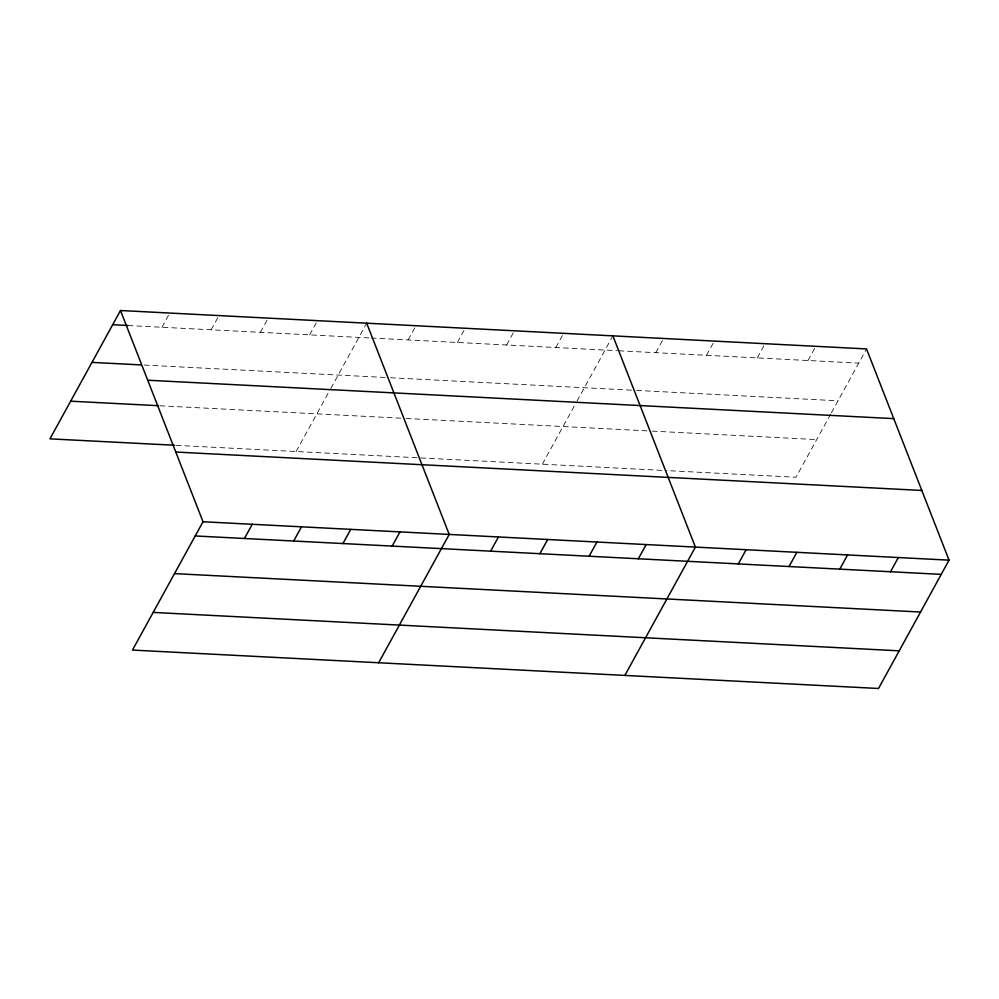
<?xml version="1.0" encoding="UTF-8"?>
<svg xmlns="http://www.w3.org/2000/svg" width="999" height="999" viewBox="0 0 999 999"><rect width="100%" height="100%" fill="white"/><g stroke="black" fill="none" stroke-linecap="round" stroke-linejoin="round"><path stroke-width="0.75" stroke-dasharray="5 3.75" d="M161.925 327.26L169.73 313.049M211.164 329.795L218.968 315.584M260.402 332.33L268.207 318.119M309.64 334.865L317.445 320.654M296.141 451.523L330.082 389.772M330.819 388.436L366.683 323.189M408.116 339.935L415.921 325.724M457.355 342.47L465.159 328.259M506.593 345.005L514.398 330.794M555.831 347.54L563.636 333.329M542.332 464.185L576.273 402.447M577.01 401.111L612.874 335.864M655.794 352.684L663.611 338.474M706.53 355.294L714.335 341.084M757.254 357.904L765.072 343.693M807.991 360.514L815.796 346.316M830.656 414.16L795.978 477.247L668.381 470.679M831.393 412.824L866.533 348.926M128.072 325.512L369.655 337.949M371.191 338.024L617.37 350.699M618.905 350.786L858.715 363.124M144.306 365.072L387.412 377.585M390.484 377.747L635.089 390.347M636.638 390.422L838.011 400.786M159.902 405.781L404.545 418.369M406.081 418.456L650.661 431.044M652.197 431.118L816.683 439.585M176.124 445.342L666.845 470.604"/><path stroke-width="1.5" d="M120.492 310.514L203.022 521.753L132.467 650.074L878.508 688.486L949.05 560.152L866.533 348.926L120.492 310.514L49.95 438.848L174.588 445.254M244.455 538.486L252.26 524.288M293.694 541.021L301.498 526.823M342.932 543.556L350.736 529.358M392.157 546.091L399.975 531.893M378.658 662.749L449.213 534.428L366.683 323.189M490.634 551.161L498.451 536.962M539.872 553.696L547.689 539.497M589.11 556.231L596.927 542.032M638.349 558.766L646.166 544.567M624.85 675.424L695.404 547.102L612.874 335.864M738.323 563.911L746.128 549.712M789.048 566.52L796.865 552.322M839.784 569.143L847.589 554.932M890.509 571.753L898.326 557.542M112.687 324.725L128.072 325.512M91.983 362.387L141.221 364.922M147.727 380.219L893.755 418.631M70.654 401.186L158.354 405.694M175.787 452.048L921.815 490.447M203.022 521.753L949.05 560.152M195.217 535.951L941.245 574.363M174.513 573.613L920.541 612.025M153.172 612.412L899.2 650.824"/></g></svg>
